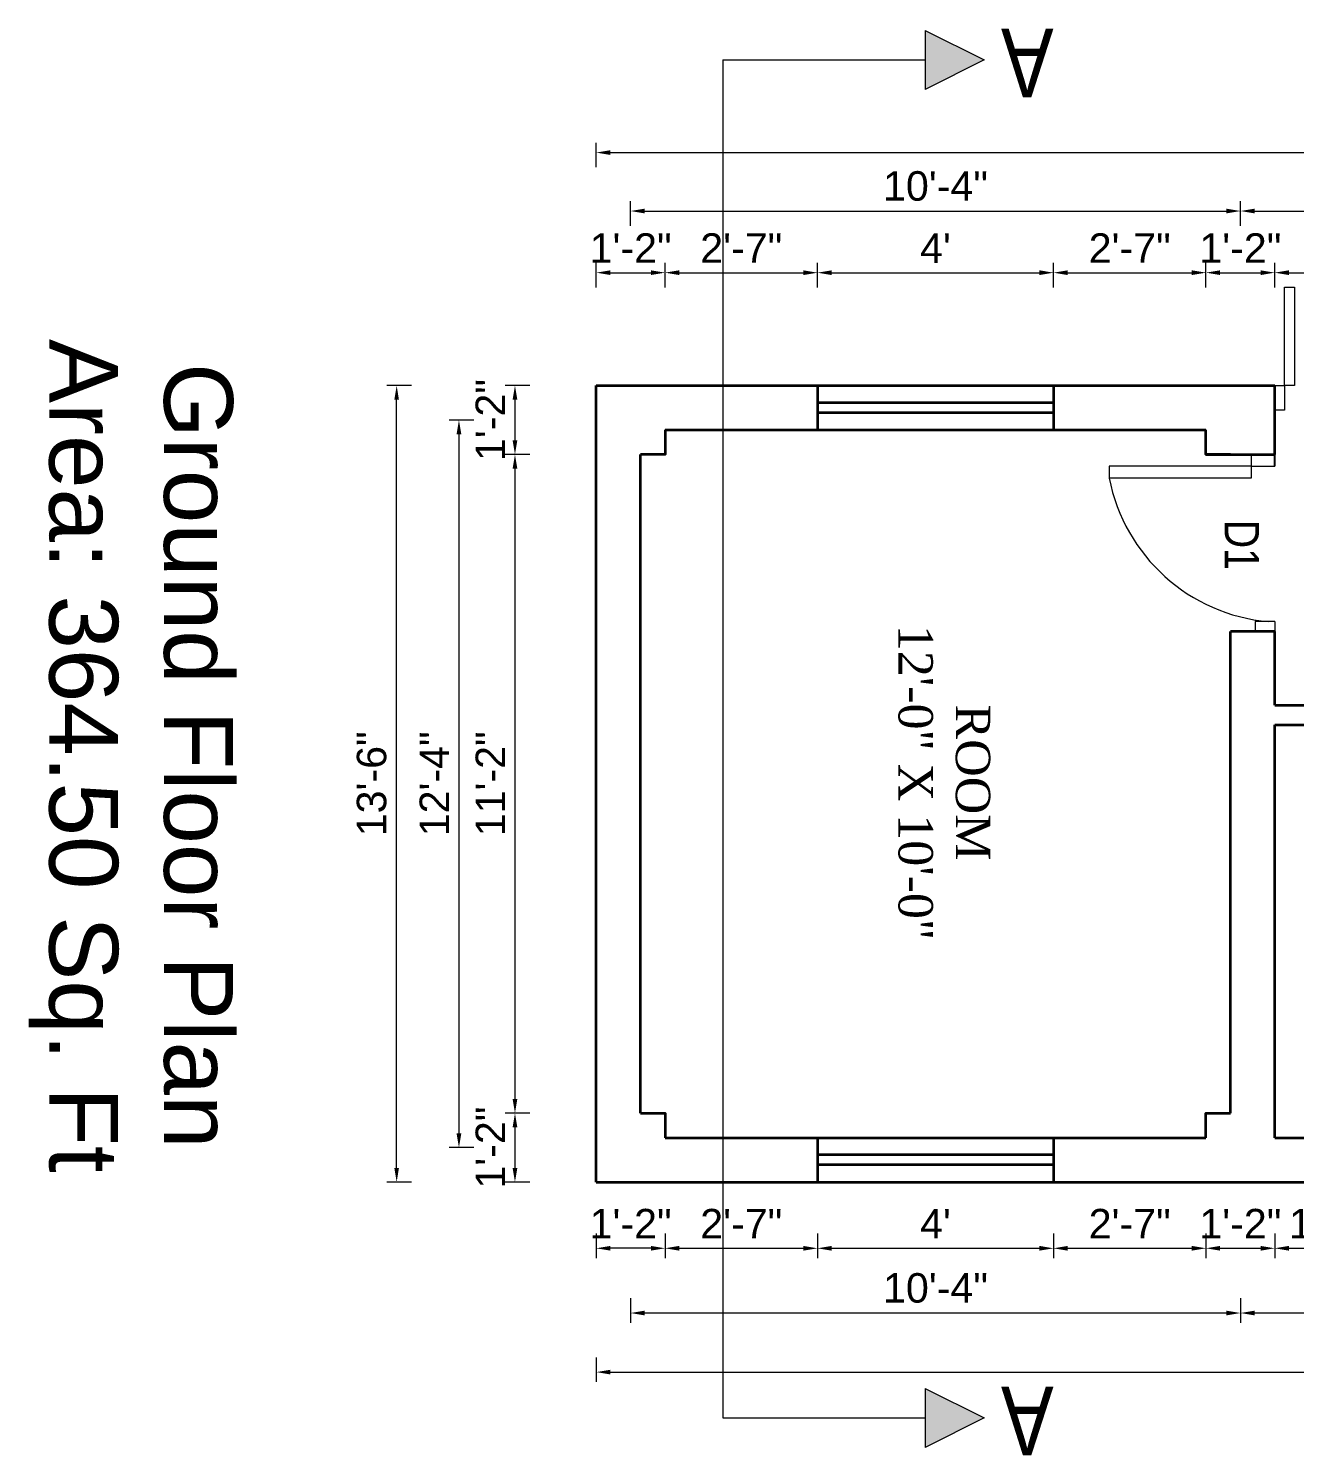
# Model space of a CAD drawing. Header units: inches. Extents: x 352533 to 378079, y -36324 to -23949.
# Drawn here: x 362821.6 to 363079, y -30475.9 to -30185.6 of the extents above; entities that cross this region are included whole.
import ezdxf

# ---------------------------------------------------------------- set-up
doc = ezdxf.new("R2010")
doc.units = ezdxf.units.IN
doc.header["$LTSCALE"] = 2
doc.header["$MEASUREMENT"] = 0
doc.header["$PDMODE"] = 34
doc.layers.get('0').update_dxf_attribs({"linetype": 'CONTINUOUS'})
doc.layers.get('DEFPOINTS').update_dxf_attribs({"color": 141, "linetype": 'CONTINUOUS'})
for name, color, linetype, lineweight in [('dimension', 160, 'CONTINUOUS', 15), ('door', 20, 'CONTINUOUS', 35), ('steps', 253, 'CONTINUOUS', 20), ('truss', 1, 'CONTINUOUS', 25)]:
    doc.layers.add(name, color=color, linetype=linetype, lineweight=lineweight)
doc.styles.add('Lettring Text', font='arial.ttf')
doc.styles.get("Standard").update_dxf_attribs({"font": 'ARIALN.TTF'})
doc.dimstyles.new('Copy of Standard', dxfattribs={"dimtxt": 6, "dimasz": 2.875, "dimexe": 2, "dimexo": 4, "dimgap": 2, "dimtad": 1, "dimdec": 0, "dimrnd": 1, "dimzin": 0, "dimdsep": 46, "dimlunit": 4, "dimtxsty": 'Lettring Text', "dimcen": 0.1, "dimclrd": 7, "dimclre": 7, "dimclrt": 7, "dimazin": 0, "dimtfac": 0.645, "dimtdec": 0, "dimtmove": 1, "dimatfit": 0, "dimfxl": 3, "dimfxlon": 1, "dimtfillclr": 256, "dimtolj": 1, "dimtzin": 0, "dimlwd": -1, "dimlwe": -1, "dimarcsym": 2})

# ---------------------------------------------------------------- blocks, each defined once
blk = doc.blocks.new('*D550')
at = {"layer": 'DEFPOINTS', "color": 0, "ltscale": 0.5, "transparency": 16777216}
for p in [(362937.04, -30258.27), (362920.52, -30272.27), (362946.04, -30272.27)]:
    blk.add_point(p, dxfattribs=at)
at = {"layer": 'steps', "color": 7, "ltscale": 0.5, "transparency": 16777216}
for p, q in [((362923.52, -30258.27), (362918.52, -30258.27)), ((362920.52, -30261.15), (362920.52, -30269.4)), ((362923.52, -30272.27), (362918.52, -30272.27))]:
    blk.add_line(p, q, dxfattribs=at)
for points in [[(362920.04, -30261.15), (362921, -30261.15), (362920.52, -30258.27)], [(362920.04, -30269.4), (362921, -30269.4), (362920.52, -30272.27)]]:
    blk.add_solid(points, dxfattribs=at)
at = {"layer": 'steps', "color": 7, "ltscale": 0.5, "transparency": 16777216, "insert": (362915.51, -30265.27), "char_height": 6, "attachment_point": 5, "rotation": 90, "style": 'Lettring Text'}
blk.add_mtext('\\A1;1\'-2"', dxfattribs=at)
blk = doc.blocks.new('*D551')
at = {"layer": 'DEFPOINTS', "color": 0, "ltscale": 0.5, "transparency": 16777216}
for p in [(362946.04, -30272.27), (362920.52, -30406.27), (362946.04, -30406.27)]:
    blk.add_point(p, dxfattribs=at)
at = {"layer": 'steps', "color": 7, "ltscale": 0.5, "transparency": 16777216}
for p, q in [((362923.52, -30272.27), (362918.52, -30272.27)), ((362920.52, -30275.15), (362920.52, -30403.4)), ((362923.52, -30406.27), (362918.52, -30406.27))]:
    blk.add_line(p, q, dxfattribs=at)
for points in [[(362920.04, -30275.15), (362921, -30275.15), (362920.52, -30272.27)], [(362920.04, -30403.4), (362921, -30403.4), (362920.52, -30406.27)]]:
    blk.add_solid(points, dxfattribs=at)
at = {"layer": 'steps', "color": 7, "ltscale": 0.5, "transparency": 16777216, "insert": (362915.51, -30339.27), "char_height": 6, "attachment_point": 5, "rotation": 90, "style": 'Lettring Text'}
blk.add_mtext('\\A1;11\'-2"', dxfattribs=at)
blk = doc.blocks.new('*D552')
at = {"layer": 'DEFPOINTS', "color": 0, "ltscale": 0.5, "transparency": 16777216}
for p in [(362946.04, -30406.27), (362920.52, -30420.27), (362946.04, -30420.27)]:
    blk.add_point(p, dxfattribs=at)
at = {"layer": 'steps', "color": 7, "ltscale": 0.5, "transparency": 16777216}
for p, q in [((362923.52, -30406.27), (362918.52, -30406.27)), ((362920.52, -30409.15), (362920.52, -30417.4)), ((362923.52, -30420.27), (362918.52, -30420.27))]:
    blk.add_line(p, q, dxfattribs=at)
for points in [[(362920.04, -30409.15), (362921, -30409.15), (362920.52, -30406.27)], [(362920.04, -30417.4), (362921, -30417.4), (362920.52, -30420.27)]]:
    blk.add_solid(points, dxfattribs=at)
at = {"layer": 'steps', "color": 7, "ltscale": 0.5, "transparency": 16777216, "insert": (362915.51, -30413.27), "char_height": 6, "attachment_point": 5, "rotation": 90, "style": 'Lettring Text'}
blk.add_mtext('\\A1;1\'-2"', dxfattribs=at)
blk = doc.blocks.new('*D553')
at = {"layer": 'DEFPOINTS', "color": 0, "ltscale": 0.5, "transparency": 16777216}
for p in [(362946.04, -30265.27), (362909.13, -30413.27), (362946.04, -30413.27)]:
    blk.add_point(p, dxfattribs=at)
at = {"layer": 'steps', "color": 7, "ltscale": 0.5, "transparency": 16777216}
for p, q in [((362912.13, -30265.27), (362907.13, -30265.27)), ((362909.13, -30268.15), (362909.13, -30410.4)), ((362912.13, -30413.27), (362907.13, -30413.27))]:
    blk.add_line(p, q, dxfattribs=at)
for points in [[(362908.65, -30268.15), (362909.61, -30268.15), (362909.13, -30265.27)], [(362908.65, -30410.4), (362909.61, -30410.4), (362909.13, -30413.27)]]:
    blk.add_solid(points, dxfattribs=at)
at = {"layer": 'steps', "color": 7, "ltscale": 0.5, "transparency": 16777216, "insert": (362904.12, -30339.27), "char_height": 6, "attachment_point": 5, "rotation": 90, "style": 'Lettring Text'}
blk.add_mtext('\\A1;12\'-4"', dxfattribs=at)
blk = doc.blocks.new('*D554')
at = {"layer": 'DEFPOINTS', "color": 0, "ltscale": 0.5, "transparency": 16777216}
for p in [(362896.46, -30258.27), (362937.04, -30258.27), (362937.04, -30420.27)]:
    blk.add_point(p, dxfattribs=at)
at = {"layer": 'steps', "color": 7, "ltscale": 0.5, "transparency": 16777216}
for p, q in [((362899.46, -30258.27), (362894.46, -30258.27)), ((362896.46, -30417.4), (362896.46, -30261.15)), ((362899.46, -30420.27), (362894.46, -30420.27))]:
    blk.add_line(p, q, dxfattribs=at)
for points in [[(362895.98, -30261.15), (362896.93, -30261.15), (362896.46, -30258.27)], [(362895.98, -30417.4), (362896.93, -30417.4), (362896.46, -30420.27)]]:
    blk.add_solid(points, dxfattribs=at)
at = {"layer": 'steps', "color": 7, "ltscale": 0.5, "transparency": 16777216, "insert": (362891.39, -30339.27), "char_height": 6, "attachment_point": 5, "rotation": 90, "style": 'Lettring Text'}
blk.add_mtext('\\A1;13\'-6"', dxfattribs=at)
blk = doc.blocks.new('*D513')
at = {"layer": 'DEFPOINTS', "color": 0, "ltscale": 0.5, "transparency": 16777216}
for p in [(362951.04, -30235.29), (362937.04, -30258.27), (362951.04, -30267.27)]:
    blk.add_point(p, dxfattribs=at)
at = {"layer": 'steps', "color": 7, "ltscale": 0.5, "transparency": 16777216}
for p, q in [((362937.04, -30238.29), (362937.04, -30233.29)), ((362951.04, -30238.29), (362951.04, -30233.29)), ((362939.92, -30235.29), (362948.17, -30235.29))]:
    blk.add_line(p, q, dxfattribs=at)
for points in [[(362939.92, -30234.81), (362939.92, -30235.77), (362937.04, -30235.29)], [(362948.17, -30234.81), (362948.17, -30235.77), (362951.04, -30235.29)]]:
    blk.add_solid(points, dxfattribs=at)
at = {"layer": 'steps', "color": 7, "ltscale": 0.5, "transparency": 16777216, "insert": (362944.04, -30230.28), "char_height": 6, "attachment_point": 5, "style": 'Lettring Text'}
blk.add_mtext('\\A1;1\'-2"', dxfattribs=at)
blk = doc.blocks.new('*D514')
at = {"layer": 'DEFPOINTS', "color": 0, "ltscale": 0.5, "transparency": 16777216}
for p in [(362982.04, -30235.29), (362982.04, -30258.27), (362951.04, -30267.27)]:
    blk.add_point(p, dxfattribs=at)
at = {"layer": 'steps', "color": 7, "ltscale": 0.5, "transparency": 16777216}
for p, q in [((362951.04, -30238.29), (362951.04, -30233.29)), ((362982.04, -30238.29), (362982.04, -30233.29)), ((362953.92, -30235.29), (362979.17, -30235.29))]:
    blk.add_line(p, q, dxfattribs=at)
for points in [[(362953.92, -30234.81), (362953.92, -30235.77), (362951.04, -30235.29)], [(362979.17, -30234.81), (362979.17, -30235.77), (362982.04, -30235.29)]]:
    blk.add_solid(points, dxfattribs=at)
at = {"layer": 'steps', "color": 7, "ltscale": 0.5, "transparency": 16777216, "insert": (362966.54, -30230.28), "char_height": 6, "attachment_point": 5, "style": 'Lettring Text'}
blk.add_mtext('\\A1;2\'-7"', dxfattribs=at)
blk = doc.blocks.new('*D515')
at = {"layer": 'DEFPOINTS', "color": 0, "ltscale": 0.5, "transparency": 16777216}
for p in [(363030.04, -30235.29), (362982.04, -30258.27), (363030.04, -30258.27)]:
    blk.add_point(p, dxfattribs=at)
at = {"layer": 'steps', "color": 7, "ltscale": 0.5, "transparency": 16777216}
for p, q in [((362982.04, -30238.29), (362982.04, -30233.29)), ((363030.04, -30238.29), (363030.04, -30233.29)), ((362984.92, -30235.29), (363027.17, -30235.29))]:
    blk.add_line(p, q, dxfattribs=at)
for points in [[(362984.92, -30234.81), (362984.92, -30235.77), (362982.04, -30235.29)], [(363027.17, -30234.81), (363027.17, -30235.77), (363030.04, -30235.29)]]:
    blk.add_solid(points, dxfattribs=at)
at = {"layer": 'steps', "color": 7, "ltscale": 0.5, "transparency": 16777216, "insert": (363006.04, -30230.29), "char_height": 6, "attachment_point": 5, "style": 'Lettring Text'}
blk.add_mtext("\\A1;4'", dxfattribs=at)
blk = doc.blocks.new('*D516')
at = {"layer": 'DEFPOINTS', "color": 0, "ltscale": 0.5, "transparency": 16777216}
for p in [(363061.04, -30235.29), (363030.04, -30258.27), (363061.04, -30267.27)]:
    blk.add_point(p, dxfattribs=at)
at = {"layer": 'steps', "color": 7, "ltscale": 0.5, "transparency": 16777216}
for p, q in [((363030.04, -30238.29), (363030.04, -30233.29)), ((363061.04, -30238.29), (363061.04, -30233.29)), ((363032.92, -30235.29), (363058.17, -30235.29))]:
    blk.add_line(p, q, dxfattribs=at)
for points in [[(363032.92, -30234.81), (363032.92, -30235.77), (363030.04, -30235.29)], [(363058.17, -30234.81), (363058.17, -30235.77), (363061.04, -30235.29)]]:
    blk.add_solid(points, dxfattribs=at)
at = {"layer": 'steps', "color": 7, "ltscale": 0.5, "transparency": 16777216, "insert": (363045.54, -30230.28), "char_height": 6, "attachment_point": 5, "style": 'Lettring Text'}
blk.add_mtext('\\A1;2\'-7"', dxfattribs=at)
blk = doc.blocks.new('*D517')
at = {"layer": 'DEFPOINTS', "color": 0, "ltscale": 0.5, "transparency": 16777216}
for p in [(363123.04, -30235.29), (363075.04, -30258.27), (363123.04, -30258.27)]:
    blk.add_point(p, dxfattribs=at)
at = {"layer": 'steps', "color": 7, "ltscale": 0.5, "transparency": 16777216}
for p, q in [((363075.04, -30238.29), (363075.04, -30233.29)), ((363123.04, -30238.29), (363123.04, -30233.29)), ((363077.92, -30235.29), (363120.17, -30235.29))]:
    blk.add_line(p, q, dxfattribs=at)
for points in [[(363077.92, -30234.81), (363077.92, -30235.77), (363075.04, -30235.29)], [(363120.17, -30234.81), (363120.17, -30235.77), (363123.04, -30235.29)]]:
    blk.add_solid(points, dxfattribs=at)
at = {"layer": 'steps', "color": 7, "ltscale": 0.5, "transparency": 16777216, "insert": (363099.04, -30230.29), "char_height": 6, "attachment_point": 5, "style": 'Lettring Text'}
blk.add_mtext("\\A1;4'", dxfattribs=at)
blk = doc.blocks.new('*D523')
at = {"layer": 'DEFPOINTS', "color": 0, "ltscale": 0.5, "transparency": 16777216}
for p in [(363075.04, -30235.29), (363075.04, -30258.27), (363061.04, -30267.27)]:
    blk.add_point(p, dxfattribs=at)
at = {"layer": 'steps', "color": 7, "ltscale": 0.5, "transparency": 16777216}
for p, q in [((363061.04, -30238.29), (363061.04, -30233.29)), ((363075.04, -30238.29), (363075.04, -30233.29)), ((363063.92, -30235.29), (363072.17, -30235.29))]:
    blk.add_line(p, q, dxfattribs=at)
for points in [[(363063.92, -30234.81), (363063.92, -30235.77), (363061.04, -30235.29)], [(363072.17, -30234.81), (363072.17, -30235.77), (363075.04, -30235.29)]]:
    blk.add_solid(points, dxfattribs=at)
at = {"layer": 'steps', "color": 7, "ltscale": 0.5, "transparency": 16777216, "insert": (363068.04, -30230.28), "char_height": 6, "attachment_point": 5, "style": 'Lettring Text'}
blk.add_mtext('\\A1;1\'-2"', dxfattribs=at)
blk = doc.blocks.new('*D524')
at = {"layer": 'DEFPOINTS', "color": 0, "ltscale": 0.5, "transparency": 16777216}
for p in [(363068.04, -30222.75), (362944.04, -30267.27), (363068.04, -30272.27)]:
    blk.add_point(p, dxfattribs=at)
at = {"layer": 'steps', "color": 7, "ltscale": 0.5, "transparency": 16777216}
for p, q in [((362944.04, -30225.75), (362944.04, -30220.75)), ((363068.04, -30225.75), (363068.04, -30220.75)), ((362946.92, -30222.75), (363065.17, -30222.75))]:
    blk.add_line(p, q, dxfattribs=at)
for points in [[(362946.92, -30222.27), (362946.92, -30223.23), (362944.04, -30222.75)], [(363065.17, -30222.27), (363065.17, -30223.23), (363068.04, -30222.75)]]:
    blk.add_solid(points, dxfattribs=at)
at = {"layer": 'steps', "color": 7, "ltscale": 0.5, "transparency": 16777216, "insert": (363006.04, -30217.69), "char_height": 6, "attachment_point": 5, "style": 'Lettring Text'}
blk.add_mtext('\\A1;10\'-4"', dxfattribs=at)
blk = doc.blocks.new('*D525')
at = {"layer": 'DEFPOINTS', "color": 0, "ltscale": 0.5, "transparency": 16777216}
for p in [(363261.04, -30210.86), (362937.04, -30258.27), (363261.04, -30258.27)]:
    blk.add_point(p, dxfattribs=at)
at = {"layer": 'steps', "color": 7, "ltscale": 0.5, "transparency": 16777216}
for p, q in [((362937.04, -30213.86), (362937.04, -30208.86)), ((362939.92, -30210.86), (363258.17, -30210.86)), ((363261.04, -30213.86), (363261.04, -30208.86))]:
    blk.add_line(p, q, dxfattribs=at)
for points in [[(362939.92, -30210.38), (362939.92, -30211.34), (362937.04, -30210.86)], [(363258.17, -30210.38), (363258.17, -30211.34), (363261.04, -30210.86)]]:
    blk.add_solid(points, dxfattribs=at)
at = {"layer": 'steps', "color": 7, "ltscale": 0.5, "transparency": 16777216, "insert": (363099.04, -30205.85), "char_height": 6, "attachment_point": 5, "style": 'Lettring Text'}
blk.add_mtext("\\A1;27'", dxfattribs=at)
blk = doc.blocks.new('*D526')
at = {"layer": 'DEFPOINTS', "color": 0, "ltscale": 0.5, "transparency": 16777216}
for p in [(363130.04, -30222.75), (363068.04, -30272.27), (363130.04, -30272.27)]:
    blk.add_point(p, dxfattribs=at)
at = {"layer": 'steps', "color": 7, "ltscale": 0.5, "transparency": 16777216}
for p, q in [((363068.04, -30225.75), (363068.04, -30220.75)), ((363130.04, -30225.75), (363130.04, -30220.75)), ((363070.92, -30222.75), (363127.17, -30222.75))]:
    blk.add_line(p, q, dxfattribs=at)
for points in [[(363070.92, -30222.27), (363070.92, -30223.23), (363068.04, -30222.75)], [(363127.17, -30222.27), (363127.17, -30223.23), (363130.04, -30222.75)]]:
    blk.add_solid(points, dxfattribs=at)
at = {"layer": 'steps', "color": 7, "ltscale": 0.5, "transparency": 16777216, "insert": (363099.04, -30217.69), "char_height": 6, "attachment_point": 5, "style": 'Lettring Text'}
blk.add_mtext('\\A1;5\'-2"', dxfattribs=at)
blk = doc.blocks.new('*D528')
at = {"layer": 'DEFPOINTS', "color": 0, "ltscale": 0.5, "transparency": 16777216}
for p in [(362937.04, -30406.27), (362951.04, -30406.27), (362937.04, -30433.75)]:
    blk.add_point(p, dxfattribs=at)
at = {"layer": 'steps', "color": 7, "ltscale": 0.5, "transparency": 16777216}
for p, q in [((362937.04, -30430.75), (362937.04, -30435.75)), ((362951.04, -30430.75), (362951.04, -30435.75)), ((362948.17, -30433.75), (362939.92, -30433.75))]:
    blk.add_line(p, q, dxfattribs=at)
for points in [[(362939.92, -30433.27), (362939.92, -30434.23), (362937.04, -30433.75)], [(362948.17, -30433.27), (362948.17, -30434.23), (362951.04, -30433.75)]]:
    blk.add_solid(points, dxfattribs=at)
at = {"layer": 'steps', "color": 7, "ltscale": 0.5, "transparency": 16777216, "insert": (362944.04, -30428.74), "char_height": 6, "attachment_point": 5, "style": 'Lettring Text'}
blk.add_mtext('\\A1;1\'-2"', dxfattribs=at)
blk = doc.blocks.new('*D529')
at = {"layer": 'DEFPOINTS', "color": 0, "ltscale": 0.5, "transparency": 16777216}
for p in [(362951.04, -30406.27), (362982.04, -30420.27), (362982.04, -30433.75)]:
    blk.add_point(p, dxfattribs=at)
at = {"layer": 'steps', "color": 7, "ltscale": 0.5, "transparency": 16777216}
for p, q in [((362951.04, -30430.75), (362951.04, -30435.75)), ((362982.04, -30430.75), (362982.04, -30435.75)), ((362953.92, -30433.75), (362979.17, -30433.75))]:
    blk.add_line(p, q, dxfattribs=at)
for points in [[(362953.92, -30433.27), (362953.92, -30434.23), (362951.04, -30433.75)], [(362979.17, -30433.27), (362979.17, -30434.23), (362982.04, -30433.75)]]:
    blk.add_solid(points, dxfattribs=at)
at = {"layer": 'steps', "color": 7, "ltscale": 0.5, "transparency": 16777216, "insert": (362966.54, -30428.74), "char_height": 6, "attachment_point": 5, "style": 'Lettring Text'}
blk.add_mtext('\\A1;2\'-7"', dxfattribs=at)
blk = doc.blocks.new('*D530')
at = {"layer": 'DEFPOINTS', "color": 0, "ltscale": 0.5, "transparency": 16777216}
for p in [(362982.04, -30420.27), (363030.04, -30420.27), (363030.04, -30433.75)]:
    blk.add_point(p, dxfattribs=at)
at = {"layer": 'steps', "color": 7, "ltscale": 0.5, "transparency": 16777216}
for p, q in [((362982.04, -30430.75), (362982.04, -30435.75)), ((363030.04, -30430.75), (363030.04, -30435.75)), ((362984.92, -30433.75), (363027.17, -30433.75))]:
    blk.add_line(p, q, dxfattribs=at)
for points in [[(362984.92, -30433.27), (362984.92, -30434.23), (362982.04, -30433.75)], [(363027.17, -30433.27), (363027.17, -30434.23), (363030.04, -30433.75)]]:
    blk.add_solid(points, dxfattribs=at)
at = {"layer": 'steps', "color": 7, "ltscale": 0.5, "transparency": 16777216, "insert": (363006.04, -30428.75), "char_height": 6, "attachment_point": 5, "style": 'Lettring Text'}
blk.add_mtext("\\A1;4'", dxfattribs=at)
blk = doc.blocks.new('*D531')
at = {"layer": 'DEFPOINTS', "color": 0, "ltscale": 0.5, "transparency": 16777216}
for p in [(363061.04, -30411.27), (363030.04, -30420.27), (363061.04, -30433.75)]:
    blk.add_point(p, dxfattribs=at)
at = {"layer": 'steps', "color": 7, "ltscale": 0.5, "transparency": 16777216}
for p, q in [((363030.04, -30430.75), (363030.04, -30435.75)), ((363061.04, -30430.75), (363061.04, -30435.75)), ((363032.92, -30433.75), (363058.17, -30433.75))]:
    blk.add_line(p, q, dxfattribs=at)
for points in [[(363032.92, -30433.27), (363032.92, -30434.23), (363030.04, -30433.75)], [(363058.17, -30433.27), (363058.17, -30434.23), (363061.04, -30433.75)]]:
    blk.add_solid(points, dxfattribs=at)
at = {"layer": 'steps', "color": 7, "ltscale": 0.5, "transparency": 16777216, "insert": (363045.54, -30428.74), "char_height": 6, "attachment_point": 5, "style": 'Lettring Text'}
blk.add_mtext('\\A1;2\'-7"', dxfattribs=at)
blk = doc.blocks.new('*D532')
at = {"layer": 'DEFPOINTS', "color": 0, "ltscale": 0.5, "transparency": 16777216}
for p in [(363061.04, -30411.27), (363075.04, -30411.27), (363075.04, -30433.75)]:
    blk.add_point(p, dxfattribs=at)
at = {"layer": 'steps', "color": 7, "ltscale": 0.5, "transparency": 16777216}
for p, q in [((363061.04, -30430.75), (363061.04, -30435.75)), ((363075.04, -30430.75), (363075.04, -30435.75)), ((363063.92, -30433.75), (363072.17, -30433.75))]:
    blk.add_line(p, q, dxfattribs=at)
for points in [[(363063.92, -30433.27), (363063.92, -30434.23), (363061.04, -30433.75)], [(363072.17, -30433.27), (363072.17, -30434.23), (363075.04, -30433.75)]]:
    blk.add_solid(points, dxfattribs=at)
at = {"layer": 'steps', "color": 7, "ltscale": 0.5, "transparency": 16777216, "insert": (363068.04, -30428.74), "char_height": 6, "attachment_point": 5, "style": 'Lettring Text'}
blk.add_mtext('\\A1;1\'-2"', dxfattribs=at)
blk = doc.blocks.new('*D533')
at = {"layer": 'DEFPOINTS', "color": 0, "ltscale": 0.5, "transparency": 16777216}
for p in [(363075.04, -30411.27), (363087.04, -30411.27), (363087.04, -30433.75)]:
    blk.add_point(p, dxfattribs=at)
at = {"layer": 'steps', "color": 7, "ltscale": 0.5, "transparency": 16777216}
for p, q in [((363075.04, -30430.75), (363075.04, -30435.75)), ((363087.04, -30430.75), (363087.04, -30435.75)), ((363077.92, -30433.75), (363084.17, -30433.75))]:
    blk.add_line(p, q, dxfattribs=at)
for points in [[(363077.92, -30433.27), (363077.92, -30434.23), (363075.04, -30433.75)], [(363084.17, -30433.27), (363084.17, -30434.23), (363087.04, -30433.75)]]:
    blk.add_solid(points, dxfattribs=at)
at = {"layer": 'steps', "color": 7, "ltscale": 0.5, "transparency": 16777216, "insert": (363081.04, -30428.74), "char_height": 6, "attachment_point": 5, "style": 'Lettring Text'}
blk.add_mtext("\\A1;1'", dxfattribs=at)
blk = doc.blocks.new('*D540')
at = {"layer": 'DEFPOINTS', "color": 0, "ltscale": 0.5, "transparency": 16777216}
for p in [(363068.04, -30272.27), (363130.04, -30272.27), (363068.04, -30446.92)]:
    blk.add_point(p, dxfattribs=at)
at = {"layer": 'steps', "color": 7, "ltscale": 0.5, "transparency": 16777216}
for p, q in [((363068.04, -30443.92), (363068.04, -30448.92)), ((363130.04, -30443.92), (363130.04, -30448.92)), ((363127.17, -30446.92), (363070.92, -30446.92))]:
    blk.add_line(p, q, dxfattribs=at)
for points in [[(363070.92, -30446.44), (363070.92, -30447.4), (363068.04, -30446.92)], [(363127.17, -30446.44), (363127.17, -30447.4), (363130.04, -30446.92)]]:
    blk.add_solid(points, dxfattribs=at)
at = {"layer": 'steps', "color": 7, "ltscale": 0.5, "transparency": 16777216, "insert": (363099.04, -30441.85), "char_height": 6, "attachment_point": 5, "style": 'Lettring Text'}
blk.add_mtext('\\A1;5\'-2"', dxfattribs=at)
blk = doc.blocks.new('*D541')
at = {"layer": 'DEFPOINTS', "color": 0, "ltscale": 0.5, "transparency": 16777216}
for p in [(363068.04, -30272.27), (362944.04, -30411.27), (362944.04, -30446.92)]:
    blk.add_point(p, dxfattribs=at)
at = {"layer": 'steps', "color": 7, "ltscale": 0.5, "transparency": 16777216}
for p, q in [((362944.04, -30443.92), (362944.04, -30448.92)), ((363068.04, -30443.92), (363068.04, -30448.92)), ((363065.17, -30446.92), (362946.92, -30446.92))]:
    blk.add_line(p, q, dxfattribs=at)
for points in [[(362946.92, -30446.44), (362946.92, -30447.4), (362944.04, -30446.92)], [(363065.17, -30446.44), (363065.17, -30447.4), (363068.04, -30446.92)]]:
    blk.add_solid(points, dxfattribs=at)
at = {"layer": 'steps', "color": 7, "ltscale": 0.5, "transparency": 16777216, "insert": (363006.04, -30441.85), "char_height": 6, "attachment_point": 5, "style": 'Lettring Text'}
blk.add_mtext('\\A1;10\'-4"', dxfattribs=at)
blk = doc.blocks.new('*D542')
at = {"layer": 'DEFPOINTS', "color": 0, "ltscale": 0.5, "transparency": 16777216}
for p in [(362937.04, -30420.27), (363261.04, -30420.27), (363261.04, -30458.94)]:
    blk.add_point(p, dxfattribs=at)
at = {"layer": 'steps', "color": 7, "ltscale": 0.5, "transparency": 16777216}
for p, q in [((362937.04, -30455.94), (362937.04, -30460.94)), ((363261.04, -30455.94), (363261.04, -30460.94)), ((362939.92, -30458.94), (363258.17, -30458.94))]:
    blk.add_line(p, q, dxfattribs=at)
for points in [[(362939.92, -30458.46), (362939.92, -30459.42), (362937.04, -30458.94)], [(363258.17, -30458.46), (363258.17, -30459.42), (363261.04, -30458.94)]]:
    blk.add_solid(points, dxfattribs=at)
at = {"layer": 'steps', "color": 7, "ltscale": 0.5, "transparency": 16777216, "insert": (363099.04, -30453.93), "char_height": 6, "attachment_point": 5, "style": 'Lettring Text'}
blk.add_mtext("\\A1;27'", dxfattribs=at)

msp = doc.modelspace()

# ---------------------------------------------------------------- hatches: boundary and pattern name
at = {"linetype": 'ByBlock', "lineweight": 5}
for points in [[(363015.96, -30192.01), (363003.96, -30186.01), (363003.96, -30198.01)], [(363015.96, -30468.27), (363003.96, -30462.27), (363003.96, -30474.27)]]:
    msp.add_hatch(color=7, dxfattribs=at).paths.add_polyline_path(points)

# ---------------------------------------------------------------- linework, layer by layer
at = {"color": 7, "linetype": 'ByBlock', "lineweight": 5}
for p, q in [((363003.96, -30186.01), (363003.96, -30198.01)), ((363003.96, -30186.01), (363015.96, -30192.01)), ((362962.79, -30192.01), (362962.79, -30468.27)), ((362962.79, -30192.01), (363003.96, -30192.01)), ((363015.96, -30192.01), (363003.96, -30198.01)), ((363003.96, -30462.27), (363003.96, -30474.27)), ((363003.96, -30462.27), (363015.96, -30468.27)), ((362962.79, -30468.27), (363003.96, -30468.27)), ((363015.96, -30468.27), (363003.96, -30474.27))]:
    msp.add_line(p, q, dxfattribs=at)
at = {"layer": 'dimension', "ltscale": 7}
for p, q in [((363070.24, -30274.67), (363041.37, -30274.67)), ((363041.37, -30274.67), (363041.37, -30277.07)), ((363070.24, -30272.27), (363070.24, -30274.67)), ((363075.04, -30272.27), (363070.24, -30272.27)), ((363070.24, -30274.67), (363075.04, -30274.67)), ((363070.24, -30274.67), (363070.24, -30277.07)), ((363075.04, -30274.67), (363075.04, -30272.27)), ((363070.24, -30277.07), (363041.37, -30277.07)), ((363075.04, -30306.27), (363071.04, -30306.27)), ((363071.04, -30306.27), (363071.04, -30308.27)), ((363075.04, -30306.27), (363075.04, -30308.27))]:
    msp.add_line(p, q, dxfattribs=at)
msp.add_arc((363076.94, -30270.18), 36.23, 190.9657, 264.9754, dxfattribs=at)
at = {"layer": 'door', "ltscale": 0.5}
for p, q in [((362937.04, -30420.27), (362937.04, -30258.27)), ((362937.04, -30258.27), (363075.04, -30258.27)), ((362982.04, -30258.27), (362982.04, -30267.27)), ((363030.04, -30258.27), (363030.04, -30267.27)), ((363075.04, -30272.27), (363075.04, -30258.27)), ((363030.04, -30261.77), (362982.04, -30261.77)), ((363030.04, -30263.77), (362982.04, -30263.77)), ((362951.04, -30267.27), (363061.04, -30267.27)), ((362946.04, -30406.27), (362946.04, -30272.27)), ((363061.04, -30272.27), (363075.04, -30272.27)), ((363066.04, -30406.27), (363066.04, -30308.27)), ((363075.04, -30308.27), (363066.04, -30308.27)), ((363075.04, -30323.27), (363075.04, -30308.27)), ((363075.04, -30323.27), (363093.04, -30323.27)), ((363075.04, -30411.27), (363075.04, -30327.27)), ((363075.04, -30327.27), (363093.04, -30327.27)), ((362951.04, -30411.27), (363061.04, -30411.27)), ((362982.04, -30411.27), (362982.04, -30420.27)), ((363030.04, -30411.27), (363030.04, -30420.27)), ((363075.04, -30411.27), (363123.04, -30411.27)), ((363030.04, -30414.77), (362982.04, -30414.77)), ((363030.04, -30416.77), (362982.04, -30416.77)), ((362937.04, -30420.27), (363261.04, -30420.27))]:
    msp.add_line(p, q, dxfattribs=at)
for points in [[(362951.04, -30267.27), (362951.04, -30272.27), (362946.04, -30272.27)], [(363066.04, -30272.27), (363061.04, -30272.27), (363061.04, -30267.27)], [(362946.04, -30406.27), (362951.04, -30406.27), (362951.04, -30411.27)], [(363061.04, -30411.27), (363061.04, -30406.27), (363066.04, -30406.27)]]:
    msp.add_lwpolyline(points, dxfattribs=at)
at = {"layer": 'steps', "color": 7, "ltscale": 0.3}
for points in [[(363077.04, -30258.27), (363077.04, -30238.27), (363079.04, -30238.27), (363079.04, -30258.27)], [(363075.04, -30258.27), (363077.04, -30258.27), (363077.04, -30263.27), (363075.04, -30263.27)]]:
    msp.add_lwpolyline(points, close=True, dxfattribs=at)
at = {"layer": 'truss', "ltscale": 7}
for p, q in [((363075.04, -30272.27), (363071.04, -30272.27)), ((363075.04, -30274.67), (363075.04, -30272.27)), ((363075.04, -30308.27), (363071.04, -30308.27))]:
    msp.add_line(p, q, dxfattribs=at)

# ---------------------------------------------------------------- texts
at = {"color": 7, "linetype": 'ByBlock', "lineweight": 5, "char_height": 14}
for s, insert, width, attachment_point, rotation in [('A', (363030.06, -30199.63), 26.5803, 1, 180), ('{\\fArial CE|b0|i0|c238|p34;Ground Floor Plan\\PArea: \\fArial CE|b0|i0|c0|p34;364.50\\fArial CE|b0|i0|c238|p34; Sq. Ft}', (362842.38, -30333.56), 235.547, 5, 270), ('A', (363030.06, -30475.89), 26.5803, 1, 180)]:
    msp.add_mtext(s, dxfattribs=dict(at, insert=insert, width=width, attachment_point=attachment_point, rotation=rotation))
at = {"layer": 'steps', "color": 7, "ltscale": 0.3, "insert": (363071.86, -30290.66), "char_height": 7, "attachment_point": 2, "rotation": 270}
msp.add_mtext_dynamic_manual_height_columns('{\\W1;D1}', width=18.6213, gutter_width=40, heights=[0], dxfattribs=at)
at = {"layer": 'steps', "color": 7, "ltscale": 0.3, "insert": (363017.18, -30339), "char_height": 7, "width": 72.8187, "attachment_point": 2, "rotation": 270}
msp.add_mtext('{\\fTimes New Roman|b0|i0|c0|p18;ROOM \\P12\'-0" X 10\'-0"}', dxfattribs=at)

# ---------------------------------------------------------------- dimensions: what is measured, and where the dimension line sits
at = {"layer": 'steps', "ltscale": 0.5}
for base, p1, p2, picture, middle in [((363261.04, -30210.86), (362937.04, -30258.27), (363261.04, -30258.27), '*D525', (363099.04, -30205.85)), ((363068.04, -30222.75), (362944.04, -30267.27), (363068.04, -30272.27), '*D524', (363006.04, -30217.69)), ((363130.04, -30222.75), (363068.04, -30272.27), (363130.04, -30272.27), '*D526', (363099.04, -30217.69)), ((362982.04, -30235.29), (362951.04, -30267.27), (362982.04, -30258.27), '*D514', (362966.54, -30230.28)), ((363030.04, -30235.29), (362982.04, -30258.27), (363030.04, -30258.27), '*D515', (363006.04, -30230.29)), ((363061.04, -30235.29), (363030.04, -30258.27), (363061.04, -30267.27), '*D516', (363045.54, -30230.28)), ((363123.04, -30235.29), (363075.04, -30258.27), (363123.04, -30258.27), '*D517', (363099.04, -30230.29)), ((362944.04, -30446.92), (363068.04, -30272.27), (362944.04, -30411.27), '*D541', (363006.04, -30441.85)), ((363068.04, -30446.92), (363130.04, -30272.27), (363068.04, -30272.27), '*D540', (363099.04, -30441.85)), ((362982.04, -30433.75), (362951.04, -30406.27), (362982.04, -30420.27), '*D529', (362966.54, -30428.74)), ((363061.04, -30433.75), (363030.04, -30420.27), (363061.04, -30411.27), '*D531', (363045.54, -30428.74)), ((363087.04, -30433.75), (363075.04, -30411.27), (363087.04, -30411.27), '*D533', (363081.04, -30428.74)), ((363261.04, -30458.94), (362937.04, -30420.27), (363261.04, -30420.27), '*D542', (363099.04, -30453.93)), ((363030.04, -30433.75), (362982.04, -30420.27), (363030.04, -30420.27), '*D530', (363006.04, -30428.75))]:
    dim = msp.add_linear_dim(base=base, p1=p1, p2=p2, dimstyle='Copy of Standard', dxfattribs=at)
    dim.commit()
    dim.dimension.update_dxf_attribs({"geometry": picture, "text_midpoint": middle})
for base, p1, p2, picture, middle in [((362951.04, -30235.29), (362937.04, -30258.27), (362951.04, -30267.27), '*D513', (362944.04, -30235.29)), ((363075.04, -30235.29), (363061.04, -30267.27), (363075.04, -30258.27), '*D523', (363068.04, -30235.29)), ((362937.04, -30433.75), (362951.04, -30406.27), (362937.04, -30406.27), '*D528', (362944.04, -30433.75)), ((363075.04, -30433.75), (363061.04, -30411.27), (363075.04, -30411.27), '*D532', (363068.04, -30433.75))]:
    dim = msp.add_linear_dim(base=base, p1=p1, p2=p2, dimstyle='Copy of Standard', dxfattribs=at)
    dim.commit()
    dim.dimension.update_dxf_attribs({"geometry": picture, "text_midpoint": middle, "dimtype": 160})
for base, p1, p2, picture, middle in [((362920.52, -30272.27), (362937.04, -30258.27), (362946.04, -30272.27), '*D550', (362920.52, -30265.27)), ((362920.52, -30420.27), (362946.04, -30406.27), (362946.04, -30420.27), '*D552', (362920.52, -30413.27))]:
    dim = msp.add_linear_dim(base=base, p1=p1, p2=p2, angle=270, dimstyle='Copy of Standard', dxfattribs=at)
    dim.commit()
    dim.dimension.update_dxf_attribs({"geometry": picture, "text_midpoint": middle, "dimtype": 160})
for base, p1, p2, picture, middle in [((362896.46, -30258.27), (362937.04, -30420.27), (362937.04, -30258.27), '*D554', (362891.39, -30339.27)), ((362909.13, -30413.27), (362946.04, -30265.27), (362946.04, -30413.27), '*D553', (362904.12, -30339.27)), ((362920.52, -30406.27), (362946.04, -30272.27), (362946.04, -30406.27), '*D551', (362915.51, -30339.27))]:
    dim = msp.add_linear_dim(base=base, p1=p1, p2=p2, angle=270, dimstyle='Copy of Standard', dxfattribs=at)
    dim.commit()
    dim.dimension.update_dxf_attribs({"geometry": picture, "text_midpoint": middle})

doc.saveas('drawing.dxf')
